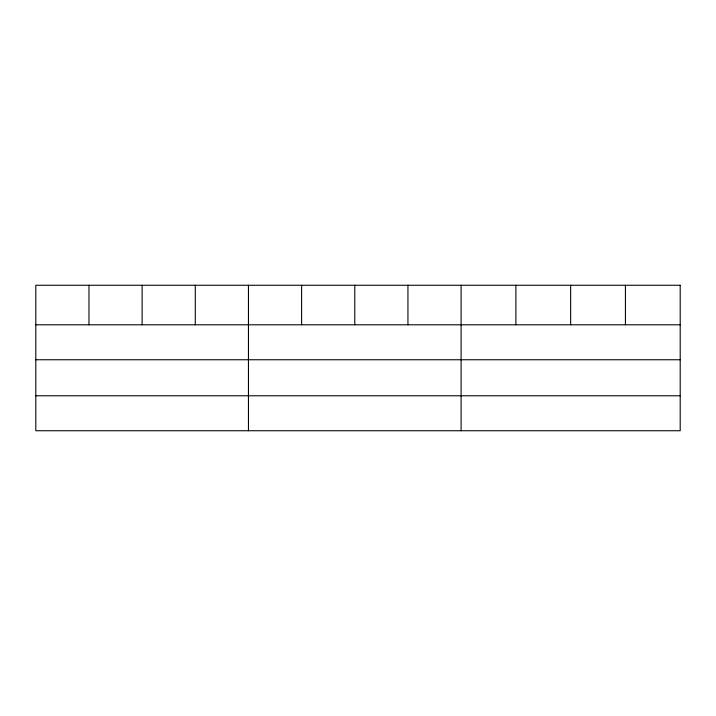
<?xml version="1.0" encoding="UTF-8"?>
<svg xmlns="http://www.w3.org/2000/svg" width="716" height="716" viewBox="0 0 716 716"><rect width="100%" height="100%" fill="white"/><g stroke="black" fill="none" stroke-linecap="round" stroke-linejoin="round"><path stroke-width="1.07" d="M35.8 324.796L680.2 324.796M35.8 359.754L680.2 359.754M35.8 395.778L680.2 395.778M625.426 285.263L625.426 324.796M570.652 285.263L570.652 324.796M515.878 285.263L515.878 324.796M461.104 285.263L461.104 430.737M407.941 285.263L407.941 324.796M354.778 285.263L354.778 324.796M301.615 285.263L301.615 324.796M248.452 285.263L248.452 430.737M195.289 285.263L195.289 324.796M142.126 285.263L142.126 324.796M88.963 285.263L88.963 324.796M680.2 285.263L35.8 285.263L35.8 430.737L680.2 430.737L680.2 285.263"/></g></svg>
